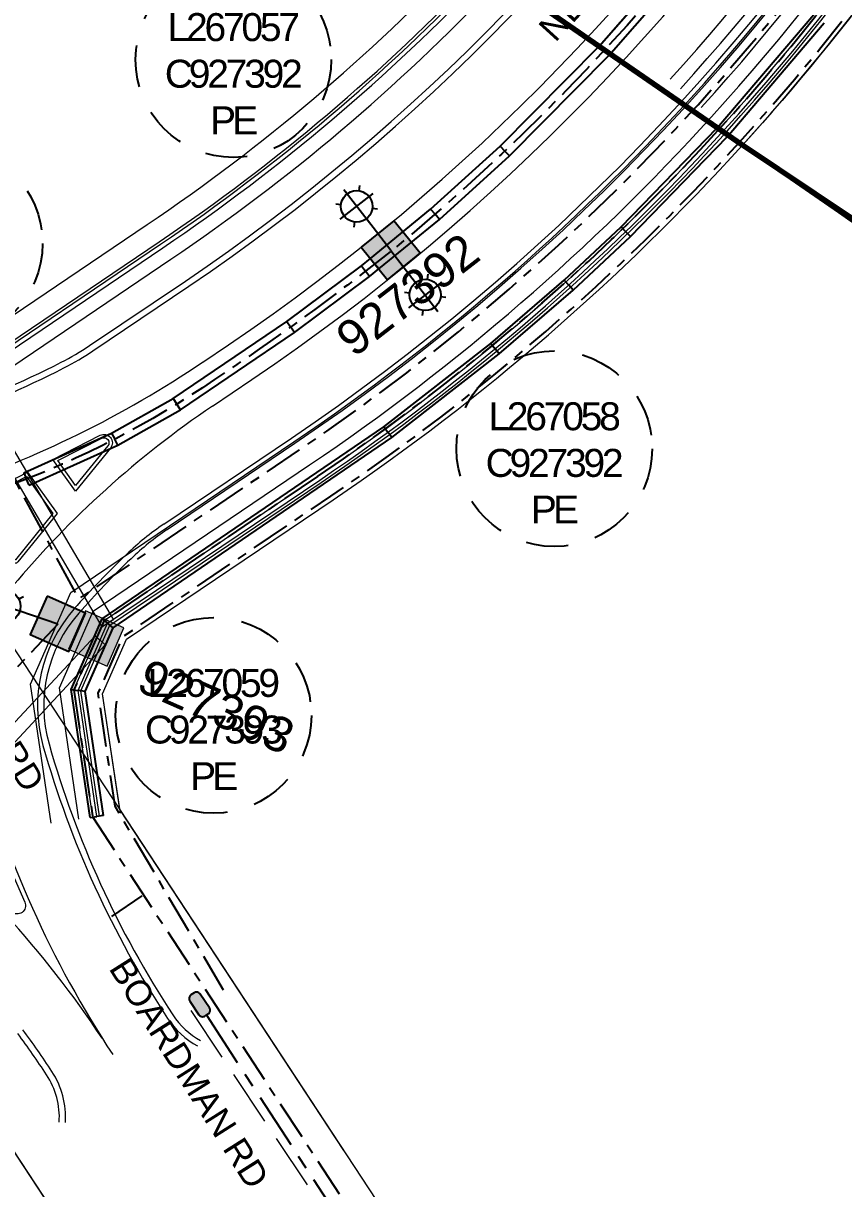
# Model space of a CAD drawing. Header units: metres. Extents: x 264965 to 265706, y 6180501 to 6181430.
# Drawn here: x 265253.4 to 265312.1, y 6180751.2 to 6180834.6 of the extents above; entities that cross this region are included whole.
import ezdxf
from ezdxf.enums import TextEntityAlignment as Align

# ---------------------------------------------------------------- set-up
doc = ezdxf.new("R2010")
doc.units = ezdxf.units.M
for name, pattern in [('Cable Exist UG', [7, 4, -1, 1, -1]), ('Dash', [5, 3, -2]), ('DASHED', [19.05, 12.7, -6.35]), ('IE Trench LV', [5.5, 4, -1.5])]:
    doc.linetypes.add(name, pattern=pattern)
doc.layers.get('0').update_dxf_attribs({"color": 6})
for name, color, linetype, lineweight in [('_User Miscellaneous1', 30, 'Continuous', 13), ('_User Miscellaneous10', 241, 'Continuous', 13), ('_User Miscellaneous3', 51, 'Continuous', 13), ('_User Miscellaneous7', 3, 'Continuous', 13), ('_User_HV_Exist', 1, 'Continuous', 25), ('_User_LV_Exist', 5, 'Continuous', 25), ('_User_SL_Exist', 4, 'Continuous', 25), ('Cadastre Developer_SP_NEW', 92, 'Continuous', 15), ('Mains_HV_EXT', 13, 'Continuous', 25)]:
    doc.layers.add(name, color=color, linetype=linetype, lineweight=lineweight)
doc.layers.add('_User Miscellaneous12', color=252, linetype='Continuous', lineweight=13, plot=False, transparency=0.5)
doc.layers.add('Equip_SP_SL_EXT', color=7, linetype='Continuous')
doc.layers.add('UG_Details_SP_MISC', color=7, linetype='Continuous')
doc.layers.add('UNKNOWN_FEATURES', color=1, linetype='DASHED', plot=False)
doc.styles.add('SL_LABEL', font='arial.ttf', dxfattribs={"height": 2})
doc.styles.get("Standard").update_dxf_attribs({"font": 'arial.ttf'})
doc.linetypes.add('Cable New UG', pattern='A,6,-0.05,["X",Standard,S=1.8,R=0,X=0,Y=-0.94],-1.8', length=7.85)

# ---------------------------------------------------------------- blocks, each defined once
blk = doc.blocks.new('*U836')
at = {"layer": 'Equip_SP_SL_EXT'}
h = blk.add_hatch(color=256, dxfattribs=at)
h.dxf.hatch_style = 1
h.paths.add_polyline_path([(-1.536, 1.463), (-1.463, -1.536), (1.536, -1.463), (1.463, 1.536)])
blk.add_lwpolyline([(-1.536, 1.463), (-1.463, -1.536), (1.536, -1.463), (1.463, 1.536)], close=True)
at = {"width": 0.9, "flags": 8}
blk.add_attdef('ASSET_NUM', text='', height=2, dxfattribs=at).set_placement((4, 2), align=Align.MIDDLE_LEFT)
at = {"flags": 1}
blk.add_attdef('Z', (-2.351, -1.813), '', height=0.2, rotation=270, dxfattribs=at)
at = {"flags": 9}
for tag, p in [('NOTES', (-2, -1.813)), ('SUBURB', (-1.8, -1.813)), ('STREETNAME', (-1.6, -1.813)), ('LOCATION', (-1.4, -1.813)), ('LEGEND', (-1.2, -1.813)), ('USAGE', (-1, -1.813)), ('STATE', (-0.8, -1.813)), ('OWNED_BY', (-0.6, -1.813)), ('COLUMN_TYPE', (-0.4, -1.813)), ('STREET_CODE', (-0.2, -1.813)), ('STRUCTURE_PLANT_NUMBER', (0.031, -1.813))]:
    blk.add_attdef(tag, text='', height=0.2, rotation=270, dxfattribs=at).set_placement(p, align=Align.MIDDLE_LEFT)
blk = doc.blocks.new('*U834')
at = {"layer": 'Equip_SP_SL_EXT'}
h = blk.add_hatch(color=256, dxfattribs=at)
h.dxf.hatch_style = 1
h.paths.add_polyline_path([(-1.5, 1.5), (-1.5, -1.5), (1.5, -1.5), (1.5, 1.5)])
blk.add_lwpolyline([(-1.5, 1.5), (-1.5, -1.5), (1.5, -1.5), (1.5, 1.5)], close=True)
at = {"width": 0.9, "flags": 8}
blk.add_attdef('ASSET_NUM', text='', height=2, dxfattribs=at).set_placement((4, 2), align=Align.MIDDLE_LEFT)
at = {"flags": 1}
blk.add_attdef('Z', (-2.351, -1.813), '', height=0.2, rotation=270, dxfattribs=at)
at = {"flags": 9}
for tag, p in [('NOTES', (-2, -1.813)), ('SUBURB', (-1.8, -1.813)), ('STREETNAME', (-1.6, -1.813)), ('LOCATION', (-1.4, -1.813)), ('LEGEND', (-1.2, -1.813)), ('USAGE', (-1, -1.813)), ('STATE', (-0.8, -1.813)), ('OWNED_BY', (-0.6, -1.813)), ('COLUMN_TYPE', (-0.4, -1.813)), ('STREET_CODE', (-0.2, -1.813)), ('STRUCTURE_PLANT_NUMBER', (0.031, -1.813))]:
    blk.add_attdef(tag, text='', height=0.2, rotation=270, dxfattribs=at).set_placement(p, align=Align.MIDDLE_LEFT)
blk = doc.blocks.new('HV_STJ_NEW')
blk.add_hatch(color=256).paths.add_polyline_path([(0.906, 0.131, 0.414214), (0.586, 0.451), (-0.586, 0.451, 0.414214), (-0.906, 0.131), (-0.906, -0.131, 0.414214), (-0.586, -0.451), (0.586, -0.451, 0.414214), (0.906, -0.131)])
blk.add_lwpolyline([(-0.906, 0.131), (-0.906, -0.131, 0.414214), (-0.586, -0.451), (0.586, -0.451, 0.414214), (0.906, -0.131), (0.906, 0.131, 0.414214), (0.586, 0.451), (-0.586, 0.451, 0.414214)], format="xyb", close=True)
for tag, flags, p in [('ORIENTATION', 9, (1.5, 0)), ('OWNED_BY', 9, (1.5, -0.8)), ('USAGE', 9, (1.5, -0.2)), ('LEGEND', 9, (1.5, -0.4)), ('NOTES', 9, (1.5, -0.6)), ('TYPE', 9, (1.5, -1.4)), ('OPERATED_BY', 9, (1.5, -1)), ('OPERATING_VOLTAGE', 9, (1.5, -1.6)), ('MAINTAINED_BY', 9, (1.5, -1.2)), ('Z', 1, (1.5, -2.2)), ('CONSTRUCTED_VOLTAGE', 9, (1.5, -1.8)), ('NUMBER_OF_PHASES', 9, (1.5, -2))]:
    blk.add_attdef(tag, text='', height=0.2, dxfattribs=dict(flags=flags)).set_placement(p, align=Align.MIDDLE_LEFT)
blk = doc.blocks.new('*U437')
for tag, height, rotation, flags, p in [('LNUMBER', 1, 169.96106, 8, (-6.719, 2.205)), ('LANTNUMBER', 0.2, 270, 9, (-1.4, 2.6)), ('LOUTREACH', 0.2, 270, 9, (-1.4, 2.2)), ('LOUTREACHVOCAB', 0.2, 270, 9, (-1.4, 2)), ('LRATECODE', 0.2, 270, 9, (-1.4, 1.8)), ('LREMOVE', 0.2, 270, 9, (-1.4, 1.6)), ('LREPLACE', 0.2, 270, 9, (-1.4, 1.4)), ('LTYPEVOCAB', 0.2, 270, 9, (-1.4, 1)), ('LTYPE', 0.2, 270, 9, (-1.4, 1.2)), ('LEGEND', 0.2, 270, 9, (-1.4, 0.8)), ('SUBURB', 0.2, 270, 9, (-1.4, 0.6)), ('STREETNAME', 0.2, 270, 9, (-1.4, 0.4)), ('LOCATION', 0.2, 270, 9, (-1.4, 0.2)), ('LNEW', 0.2, 270, 9, (-6.4, 0)), ('LMASTVOCAB', 0.2, 270, 9, (-6.2, 0)), ('ORIENTATION', 0.2, 270, 9, (-1.6, 0)), ('OPERATING_VOLTAGE', 0.2, 270, 9, (-1.4, 0)), ('MAINTAINED_BY', 0.2, 270, 9, (-1.4, -0.663)), ('NOTES', 0.2, 270, 9, (-1.4, 0)), ('NO_PHASES', 0.2, 270, 9, (-1.2, 0)), ('LANTERN_TYPE', 0.2, 270, 9, (-1, 0)), ('LANTERN_PURPOSE', 0.2, 270, 9, (-0.8, 0)), ('CONTROL_TYPE', 0.2, 270, 9, (-0.6, 0)), ('CONSTRUCTED_VOLTAGE', 0.2, 270, 9, (-0.4, 0))]:
    blk.add_attdef(tag, text='', height=height, rotation=rotation, dxfattribs=dict(flags=flags)).set_placement(p, align=Align.MIDDLE_LEFT)
at = {"style": 'SL_LABEL'}
for tag, height, rotation, flags, p in [('ASSET_NUM', 1, 169.96106, 8, (-7.067, 0.236)), ('STREET_CODE', 0.001, 270, 9, (0.001, 0))]:
    blk.add_attdef(tag, text='', height=height, rotation=rotation, dxfattribs=dict(at, flags=flags)).set_placement(p, align=Align.MIDDLE_LEFT)
for tag, p, height, flags in [('OPERATED_BY', (-1.4, -0.407), 0.2, 9), ('Z', (0, 0), 0.001, 1)]:
    blk.add_attdef(tag, p, '', height=height, rotation=270, dxfattribs=dict(flags=flags))
blk.add_wipeout([(-5.6, 0.991), (-4.798, 1.927), (-3.645, 2.359), (-2.709, 1.557), (-2.277, 0.403), (-3.079, -0.532), (-4.233, -0.964), (-5.168, -0.162)])
for p, q in [((-4.798, 1.927), (-4.583, 1.619)), ((-4.2, -0.78), (-3.677, 2.174)), ((-3.743, 1.805), (-3.677, 2.174)), ((-5.047, 0.893), (-5.416, 0.959)), ((-2.462, 0.436), (-5.416, 0.959)), ((-2.709, 1.557), (-3.017, 1.342)), ((-5.168, -0.162), (-4.861, 0.053)), ((0, 0), (-2.831, 0.501)), ((-4.2, -0.78), (-4.135, -0.411)), ((-3.079, -0.532), (-3.294, -0.225))]:
    blk.add_line(p, q)
blk.add_circle((-3.939, 0.697), 1.125)
at = {"flags": 9}
for tag, p in [('LMAST', (-6, 0)), ('LLAMPVOCAB', (-5.8, 0)), ('LLAMP', (-5.6, 0)), ('LEXIST', (-5.4, 0)), ('LCHARGE3PERCENT', (-5.2, 0)), ('LCHARGE3', (-5, 0)), ('LCHARGE2PERCENT', (-4.8, 0)), ('LCHARGE2', (-4.6, 0)), ('LCHARGE1PERCENT', (-4.4, 0)), ('LCHARGE1', (-4.2, 0)), ('LCATEGORY', (-4, 0)), ('LBRACKETVOCAB', (-3.8, 0)), ('LBRACKET', (-3.6, 0)), ('LKINGHEIGHT', (-3.4, 0)), ('CREPLACE', (-3.2, 0)), ('CREMOVE', (-3, 0)), ('CNUMBER', (-2.8, 0)), ('CNEW', (-2.6, 0)), ('CEXIST', (-2.4, 0)), ('USAGE', (-2.2, 0)), ('STATE', (-2, 0)), ('OWNED_BY', (-1.8, 0))]:
    blk.add_attdef(tag, text='', height=0.2, rotation=270, dxfattribs=at).set_placement(p, align=Align.MIDDLE_LEFT)
blk = doc.blocks.new('*U438')
for tag, height, rotation, flags, p in [('LANTNUMBER', 0.2, 270, 9, (-1.4, 2.6)), ('LOUTREACH', 0.2, 270, 9, (-1.4, 2.2)), ('LOUTREACHVOCAB', 0.2, 270, 9, (-1.4, 2)), ('LRATECODE', 0.2, 270, 9, (-1.4, 1.8)), ('LREMOVE', 0.2, 270, 9, (-1.4, 1.6)), ('LREPLACE', 0.2, 270, 9, (-1.4, 1.4)), ('LTYPEVOCAB', 0.2, 270, 9, (-1.4, 1)), ('LTYPE', 0.2, 270, 9, (-1.4, 1.2)), ('LEGEND', 0.2, 270, 9, (-1.4, 0.8)), ('SUBURB', 0.2, 270, 9, (-1.4, 0.6)), ('STREETNAME', 0.2, 270, 9, (-1.4, 0.4)), ('LOCATION', 0.2, 270, 9, (-1.4, 0.2)), ('LNEW', 0.2, 270, 9, (-6.4, 0)), ('LMASTVOCAB', 0.2, 270, 9, (-6.2, 0)), ('LMAST', 0.2, 270, 9, (-6, 0)), ('LLAMPVOCAB', 0.2, 270, 9, (-5.8, 0)), ('LLAMP', 0.2, 270, 9, (-5.6, 0)), ('LEXIST', 0.2, 270, 9, (-5.4, 0)), ('LCHARGE3PERCENT', 0.2, 270, 9, (-5.2, 0)), ('LCHARGE3', 0.2, 270, 9, (-5, 0)), ('LCHARGE2PERCENT', 0.2, 270, 9, (-4.8, 0)), ('LCHARGE2', 0.2, 270, 9, (-4.6, 0)), ('LCHARGE1PERCENT', 0.2, 270, 9, (-4.4, 0)), ('LCHARGE1', 0.2, 270, 9, (-4.2, 0)), ('LCATEGORY', 0.2, 270, 9, (-4, 0)), ('LBRACKETVOCAB', 0.2, 270, 9, (-3.8, 0)), ('LBRACKET', 0.2, 270, 9, (-3.6, 0)), ('LKINGHEIGHT', 0.2, 270, 9, (-3.4, 0)), ('CREPLACE', 0.2, 270, 9, (-3.2, 0)), ('CREMOVE', 0.2, 270, 9, (-3, 0)), ('CNUMBER', 0.2, 270, 9, (-2.8, 0)), ('CNEW', 0.2, 270, 9, (-2.6, 0)), ('CEXIST', 0.2, 270, 9, (-2.4, 0)), ('USAGE', 0.2, 270, 9, (-2.2, 0)), ('STATE', 0.2, 270, 9, (-2, 0)), ('OWNED_BY', 0.2, 270, 9, (-1.8, 0)), ('ORIENTATION', 0.2, 270, 9, (-1.6, 0)), ('OPERATING_VOLTAGE', 0.2, 270, 9, (-1.4, 0)), ('MAINTAINED_BY', 0.2, 270, 9, (-1.4, -0.663)), ('NOTES', 0.2, 270, 9, (-1.4, 0)), ('NO_PHASES', 0.2, 270, 9, (-1.2, 0)), ('LANTERN_TYPE', 0.2, 270, 9, (-1, 0)), ('LANTERN_PURPOSE', 0.2, 270, 9, (-0.8, 0)), ('CONTROL_TYPE', 0.2, 270, 9, (-0.6, 0)), ('CONSTRUCTED_VOLTAGE', 0.2, 270, 9, (-0.4, 0)), ('LNUMBER', 1, 349.96106, 8, (6.719, -2.205))]:
    blk.add_attdef(tag, text='', height=height, rotation=rotation, dxfattribs=dict(flags=flags)).set_placement(p, align=Align.MIDDLE_LEFT)
at = {"style": 'SL_LABEL'}
for tag, height, rotation, flags, p in [('ASSET_NUM', 1, 349.96106, 8, (7.067, -0.236)), ('STREET_CODE', 0.001, 270, 9, (0.001, 0))]:
    blk.add_attdef(tag, text='', height=height, rotation=rotation, dxfattribs=dict(at, flags=flags)).set_placement(p, align=Align.MIDDLE_LEFT)
for tag, p, height, flags in [('OPERATED_BY', (-1.4, -0.407), 0.2, 9), ('Z', (0, 0), 0.001, 1)]:
    blk.add_attdef(tag, p, '', height=height, rotation=270, dxfattribs=dict(flags=flags))
blk.add_wipeout([(5.6, -0.991), (4.798, -1.927), (3.645, -2.359), (2.709, -1.557), (2.277, -0.403), (3.079, 0.532), (4.233, 0.964), (5.168, 0.162)])
for p, q in [((0, 0), (2.831, -0.501)), ((3.079, 0.532), (3.294, 0.225)), ((4.2, 0.78), (3.677, -2.174)), ((4.2, 0.78), (4.135, 0.411)), ((5.168, 0.162), (4.861, -0.053)), ((2.462, -0.436), (5.416, -0.959)), ((2.709, -1.557), (3.017, -1.342)), ((4.798, -1.927), (4.583, -1.619)), ((5.047, -0.893), (5.416, -0.959)), ((3.743, -1.805), (3.677, -2.174))]:
    blk.add_line(p, q)
blk.add_circle((3.939, -0.697), 1.125)
blk = doc.blocks.new('*U212')
for tag, height, rotation, flags, p in [('LANTNUMBER', 0.2, 270, 9, (-1.4, 2.6)), ('LOUTREACH', 0.2, 270, 9, (-1.4, 2.2)), ('LOUTREACHVOCAB', 0.2, 270, 9, (-1.4, 2)), ('LRATECODE', 0.2, 270, 9, (-1.4, 1.8)), ('LREMOVE', 0.2, 270, 9, (-1.4, 1.6)), ('LREPLACE', 0.2, 270, 9, (-1.4, 1.4)), ('LTYPEVOCAB', 0.2, 270, 9, (-1.4, 1)), ('LTYPE', 0.2, 270, 9, (-1.4, 1.2)), ('LEGEND', 0.2, 270, 9, (-1.4, 0.8)), ('SUBURB', 0.2, 270, 9, (-1.4, 0.6)), ('STREETNAME', 0.2, 270, 9, (-1.4, 0.4)), ('LOCATION', 0.2, 270, 9, (-1.4, 0.2)), ('LNEW', 0.2, 270, 9, (-6.4, 0)), ('LMASTVOCAB', 0.2, 270, 9, (-6.2, 0)), ('LMAST', 0.2, 270, 9, (-6, 0)), ('LLAMPVOCAB', 0.2, 270, 9, (-5.8, 0)), ('LLAMP', 0.2, 270, 9, (-5.6, 0)), ('LEXIST', 0.2, 270, 9, (-5.4, 0)), ('LCHARGE3PERCENT', 0.2, 270, 9, (-5.2, 0)), ('LCHARGE3', 0.2, 270, 9, (-5, 0)), ('LCHARGE2PERCENT', 0.2, 270, 9, (-4.8, 0)), ('LCHARGE2', 0.2, 270, 9, (-4.6, 0)), ('LCHARGE1PERCENT', 0.2, 270, 9, (-4.4, 0)), ('LCHARGE1', 0.2, 270, 9, (-4.2, 0)), ('LCATEGORY', 0.2, 270, 9, (-4, 0)), ('LBRACKETVOCAB', 0.2, 270, 9, (-3.8, 0)), ('LBRACKET', 0.2, 270, 9, (-3.6, 0)), ('LKINGHEIGHT', 0.2, 270, 9, (-3.4, 0)), ('CREPLACE', 0.2, 270, 9, (-3.2, 0)), ('CREMOVE', 0.2, 270, 9, (-3, 0)), ('CNUMBER', 0.2, 270, 9, (-2.8, 0)), ('CNEW', 0.2, 270, 9, (-2.6, 0)), ('CEXIST', 0.2, 270, 9, (-2.4, 0)), ('USAGE', 0.2, 270, 9, (-2.2, 0)), ('STATE', 0.2, 270, 9, (-2, 0)), ('OWNED_BY', 0.2, 270, 9, (-1.8, 0)), ('ORIENTATION', 0.2, 270, 9, (-1.6, 0)), ('OPERATING_VOLTAGE', 0.2, 270, 9, (-1.4, 0)), ('MAINTAINED_BY', 0.2, 270, 9, (-1.4, -0.663)), ('NOTES', 0.2, 270, 9, (-1.4, 0)), ('NO_PHASES', 0.2, 270, 9, (-1.2, 0)), ('LANTERN_TYPE', 0.2, 270, 9, (-1, 0)), ('LANTERN_PURPOSE', 0.2, 270, 9, (-0.8, 0)), ('CONTROL_TYPE', 0.2, 270, 9, (-0.6, 0)), ('CONSTRUCTED_VOLTAGE', 0.2, 270, 9, (-0.4, 0)), ('LNUMBER', 1, 305.98074, 8, (3.303, -6.252))]:
    blk.add_attdef(tag, text='', height=height, rotation=rotation, dxfattribs=dict(flags=flags)).set_placement(p, align=Align.MIDDLE_LEFT)
for tag, p, height, flags in [('OPERATED_BY', (-1.4, -0.407), 0.2, 9), ('Z', (0, 0), 0.001, 1)]:
    blk.add_attdef(tag, p, '', height=height, rotation=270, dxfattribs=dict(flags=flags))
at = {"style": 'SL_LABEL'}
for tag, height, rotation, flags, p in [('STREET_CODE', 0.001, 270, 9, (0.001, 0)), ('ASSET_NUM', 1, 305.98074, 8, (4.922, -5.077))]:
    blk.add_attdef(tag, text='', height=height, rotation=rotation, dxfattribs=dict(at, flags=flags)).set_placement(p, align=Align.MIDDLE_LEFT)
blk.add_wipeout([(3.341, -4.602), (2.115, -4.718), (0.985, -4.228), (0.869, -3.002), (1.358, -1.871), (2.585, -1.755), (3.716, -2.245), (3.832, -3.472)])
for p, q in [((0, 0), (1.689, -2.326)), ((3.564, -2.356), (1.136, -4.118)), ((1.469, -2.023), (3.231, -4.451)), ((2.585, -1.755), (2.526, -2.126)), ((3.564, -2.356), (3.26, -2.576)), ((0.869, -3.002), (1.239, -3.06)), ((1.44, -3.898), (1.136, -4.118)), ((3.011, -4.147), (3.231, -4.451)), ((3.832, -3.472), (3.461, -3.413)), ((2.115, -4.718), (2.174, -4.348))]:
    blk.add_line(p, q)
blk.add_circle((2.35, -3.237), 1.125)

msp = doc.modelspace()

# ---------------------------------------------------------------- linework, layer by layer
at = {"layer": '_User Miscellaneous1'}
for p, q in [((265294.612, 6180832.947), (265300.133, 6180839.247)), ((265295.315, 6180832.292), (265300.874, 6180838.636)), ((265303.059, 6180827.116), (265309.969, 6180835.217)), ((265303.769, 6180826.469), (265310.718, 6180834.615)), ((265287.541, 6180825.8), (265294.612, 6180832.947)), ((265294.612, 6180832.947), (265294.963, 6180832.62)), ((265295.315, 6180832.292), (265294.963, 6180832.62)), ((265288.205, 6180825.106), (265295.315, 6180832.292)), ((265296.182, 6180820.028), (265303.059, 6180827.116)), ((265303.059, 6180827.116), (265303.414, 6180826.792)), ((265303.769, 6180826.469), (265303.414, 6180826.792)), ((265282.563, 6180821.291), (265287.541, 6180825.8)), ((265287.541, 6180825.8), (265287.873, 6180825.453)), ((265296.855, 6180819.343), (265303.769, 6180826.469)), ((265283.189, 6180820.564), (265288.205, 6180825.106)), ((265288.205, 6180825.106), (265287.873, 6180825.453)), ((265278.25, 6180817.763), (265282.563, 6180821.291)), ((265282.563, 6180821.291), (265282.876, 6180820.927)), ((265283.189, 6180820.564), (265282.876, 6180820.927)), ((265278.857, 6180817.019), (265283.189, 6180820.564)), ((265292.12, 6180816.226), (265296.182, 6180820.028)), ((265296.182, 6180820.028), (265296.518, 6180819.685)), ((265292.762, 6180815.512), (265296.855, 6180819.343)), ((265296.855, 6180819.343), (265296.518, 6180819.685)), ((265277.61, 6180817.242), (265278.25, 6180817.763)), ((265278.25, 6180817.763), (265278.554, 6180817.391)), ((265272.265, 6180813.261), (265277.61, 6180817.242)), ((265277.61, 6180817.242), (265277.905, 6180816.863)), ((265278.199, 6180816.484), (265277.905, 6180816.863)), ((265278.199, 6180816.484), (265278.857, 6180817.019)), ((265278.857, 6180817.019), (265278.554, 6180817.391)), ((265272.821, 6180812.479), (265278.199, 6180816.484)), ((265286.867, 6180811.683), (265292.12, 6180816.226)), ((265292.12, 6180816.226), (265292.441, 6180815.869)), ((265292.762, 6180815.512), (265292.441, 6180815.869)), ((265287.476, 6180810.94), (265292.762, 6180815.512)), ((265264.152, 6180807.763), (265272.265, 6180813.261)), ((265264.658, 6180806.947), (265272.821, 6180812.479)), ((265272.265, 6180813.261), (265272.543, 6180812.87)), ((265272.821, 6180812.479), (265272.543, 6180812.87)), ((265279.219, 6180805.732), (265286.867, 6180811.683)), ((265286.867, 6180811.683), (265287.172, 6180811.311)), ((265279.784, 6180804.956), (265287.476, 6180810.94)), ((265287.476, 6180810.94), (265287.172, 6180811.311)), ((265259.744, 6180805.269), (265264.152, 6180807.763)), ((265264.152, 6180807.763), (265264.405, 6180807.355)), ((265260.179, 6180804.412), (265264.658, 6180806.947)), ((265264.658, 6180806.947), (265264.405, 6180807.355)), ((265253.451, 6180802.435), (265259.744, 6180805.269)), ((265259.073, 6180791.997), (265279.219, 6180805.732)), ((265259.744, 6180805.269), (265259.962, 6180804.84)), ((265259.841, 6180791.359), (265279.784, 6180804.956)), ((265279.219, 6180805.732), (265279.501, 6180805.344)), ((265279.784, 6180804.956), (265279.501, 6180805.344)), ((265253.846, 6180801.559), (265260.179, 6180804.412)), ((265260.179, 6180804.412), (265259.962, 6180804.84)), ((265253.451, 6180802.435), (265253.649, 6180801.997)), ((265253.846, 6180801.559), (265253.649, 6180801.997)), ((265256.848, 6180786.941), (265259.073, 6180791.997)), ((265259.073, 6180791.997), (265259.457, 6180791.678)), ((265259.841, 6180791.359), (265259.457, 6180791.678)), ((265257.838, 6180786.808), (265259.841, 6180791.359)), ((265258.209, 6180777.79), (265256.848, 6180786.941)), ((265256.848, 6180786.941), (265257.343, 6180786.874)), ((265257.838, 6180786.808), (265257.343, 6180786.874)), ((265259.159, 6180777.931), (265257.838, 6180786.808)), ((265258.209, 6180777.79), (265258.684, 6180777.861)), ((265259.159, 6180777.931), (265258.684, 6180777.861))]:
    msp.add_line(p, q, dxfattribs=at)
at = {"layer": '_User Miscellaneous1', "transparency": 33554483}
for p, q in [((265266.255, 6180810.354), (265268.098, 6180811.598)), ((265266.951, 6180807.205), (265269.777, 6180809.112))]:
    msp.add_line(p, q, dxfattribs=at)
at = {"layer": '_User Miscellaneous1', "lineweight": 0}
for p, q in [((265249.534, 6180809.496), (265259.871, 6180791.922)), ((265248.707, 6180809.009), (265259.044, 6180791.435)), ((265259.044, 6180791.435), (265259.457, 6180791.678)), ((265259.871, 6180791.922), (265259.457, 6180791.678)), ((265240.158, 6180771.055), (265258.573, 6180790.793)), ((265258.573, 6180790.793), (265258.924, 6180790.465)), ((265240.86, 6180770.4), (265259.275, 6180790.138)), ((265259.275, 6180790.138), (265258.924, 6180790.465))]:
    msp.add_line(p, q, dxfattribs=at)
at = {"layer": '_User Miscellaneous1', "transparency": 33554483}
for points in [[(265257.155, 6180801.133), (265255.528, 6180803.398), (265258.921, 6180805.126, -0.810608), (265259.659, 6180804.213)], [(265257.167, 6180801.528), (265255.886, 6180803.311), (265259.03, 6180804.912, -0.810608), (265259.473, 6180804.365)], [(265252.556, 6180796.1), (265250.468, 6180799.336, -0.444352), (265250.932, 6180801.056), (265253.726, 6180802.479), (265255.847, 6180799.525), (265253.041, 6180796.074, -0.509821)], [(265252.758, 6180796.231), (265250.67, 6180799.466, -0.444352), (265251.041, 6180800.842), (265253.651, 6180802.172), (265255.545, 6180799.534), (265252.855, 6180796.225, -0.509821)]]:
    msp.add_lwpolyline(points, format="xyb", close=True, dxfattribs=at)
at = {"layer": '_User Miscellaneous1', "flags": 128}
msp.add_lwpolyline([(265276.347, 6180753.975), (265260.328, 6180778.364), (265259.097, 6180786.639), (265260.816, 6180790.544)], dxfattribs=at)
at = {"layer": '_User Miscellaneous1', "linetype": 'IE Trench LV', "lineweight": 0, "flags": 128}
msp.add_lwpolyline([(265265.409, 6180763.985), (265283.713, 6180736.569), (265284.294, 6180735.691), (265284.888, 6180734.806), (265285.492, 6180733.922), (265286.101, 6180733.045), (265286.715, 6180732.175), (265287.336, 6180731.305), (265287.966, 6180730.44), (265288.601, 6180729.583), (265289.241, 6180728.729), (265289.889, 6180727.881), (265290.542, 6180727.036), (265291.203, 6180726.197), (265291.868, 6180725.363), (265292.541, 6180724.534), (265293.221, 6180723.709), (265293.904, 6180722.891), (265294.595, 6180722.077), (265295.293, 6180721.267), (265295.995, 6180720.464), (265296.705, 6180719.665), (265297.418, 6180718.873), (265298.14, 6180718.084), (265298.866, 6180717.303), (265299.598, 6180716.526), (265300.337, 6180715.753), (265301.081, 6180714.989), (265301.829, 6180714.228), (265302.586, 6180713.473), (265303.347, 6180712.723), (265304.113, 6180711.981), (265304.885, 6180711.243), (265305.663, 6180710.511), (265306.446, 6180709.785), (265307.234, 6180709.065), (265308.026, 6180708.352), (265308.826, 6180707.643), (265309.632, 6180706.94), (265310.439, 6180706.245), (265311.254, 6180705.554), (265312.074, 6180704.87), (265312.899, 6180704.192), (265313.728, 6180703.521), (265314.564, 6180702.854), (265315.403, 6180702.195), (265316.247, 6180701.543), (265317.097, 6180700.895), (265317.951, 6180700.255), (265318.81, 6180699.621), (265319.674, 6180698.993), (265320.542, 6180698.372), (265321.415, 6180697.758), (265322.292, 6180697.15), (265323.175, 6180696.548), (265324.061, 6180695.953), (265324.953, 6180695.363), (265325.848, 6180694.783), (265326.746, 6180694.208), (265327.652, 6180693.639), (265328.56, 6180693.078), (265329.47, 6180692.524), (265330.387, 6180691.975), (265331.31, 6180691.433), (265332.234, 6180690.9), (265333.161, 6180690.373), (265334.093, 6180689.853), (265335.023, 6180689.343), (265352.533, 6180679.816), (265457.263, 6180625.762)], dxfattribs=at)
at = {"layer": '_User Miscellaneous1', "transparency": 33554483}
for centre, radius, start, end in [((265224.288, 6180872.514), 75, 288.30775, 304.0248), ((265322.486, 6180802.047), 75, 195.07244, 213.32316), ((265201.153, 6180723.928), 69.3, 33.32316, 51.89179)]:
    msp.add_arc(centre, radius, start, end, dxfattribs=at)
at = {"layer": '_User Miscellaneous10'}
msp.add_lwpolyline([(265304.878, 6180825.875, 0.147536), (265345.183, 6180910.475)], format="xyb", dxfattribs=at)
at = {"layer": '_User Miscellaneous12', "color": 1, "transparency": 33554534}
for points in [[(265299.697, 6180830.582, 0.147536), (265338.263, 6180911.533)], [(265301.177, 6180829.237, 0.147536), (265340.24, 6180911.231)], [(265302.657, 6180827.892, 0.147536), (265342.217, 6180910.929)]]:
    msp.add_lwpolyline(points, format="xyb", dxfattribs=at)
at = {"layer": '_User Miscellaneous12', "color": 5, "transparency": 33554534}
for points in [[(265300.437, 6180829.91, 0.147536), (265339.252, 6180911.382)], [(265301.917, 6180828.565, 0.147536), (265341.229, 6180911.08)], [(265303.397, 6180827.22, 0.147536), (265343.206, 6180910.778)]]:
    msp.add_lwpolyline(points, format="xyb", dxfattribs=at)
at = {"layer": '_User Miscellaneous12', "color": 6, "transparency": 33554534}
msp.add_lwpolyline([(265303.619, 6180827.018, 0.147536), (265343.502, 6180910.732)], format="xyb", dxfattribs=at)
at = {"layer": '_User Miscellaneous12', "color": 4, "transparency": 33554534}
msp.add_lwpolyline([(265303.767, 6180826.883, 0.147536), (265343.7, 6180910.702)], format="xyb", dxfattribs=at)
at = {"layer": '_User Miscellaneous3'}
for p, q in [((265258.155, 6180811.54), (265265.02, 6180816.157)), ((265258.407, 6180811.167), (265265.264, 6180815.796)), ((265263.468, 6180798.76), (265272.602, 6180804.927)), ((265263.72, 6180798.387), (265272.854, 6180804.554))]:
    msp.add_line(p, q, dxfattribs=at)
msp.add_lwpolyline([(265249.644, 6180773.726), (265251.998, 6180775.22), (265253.53, 6180771.735, -0.810608), (265252.577, 6180771.05)], format="xyb", close=True, dxfattribs=at)
for centre, radius, start, end in [((265247.216, 6180827.743), 19.55, 297.11697, 304.0248), ((265247.216, 6180827.743), 20, 297.11697, 304.0248), ((265224.288, 6180872.514), 69.85, 289.31678, 297.11697), ((265224.288, 6180872.514), 70.3, 289.31678, 297.11697), ((265274.659, 6180782.184), 20, 124.0248, 133.78567), ((265274.659, 6180782.184), 19.55, 124.0248, 133.78567), ((265305.728, 6180749.769), 64.9, 133.78567, 138.59425), ((265305.728, 6180749.769), 64.45, 133.78567, 138.59425), ((265322.486, 6180802.047), 70.3, 195.76974, 213.32316), ((265322.486, 6180802.047), 69.85, 195.76974, 213.32316), ((265268.758, 6180766.723), 6, 213.32316, 241.46045), ((265268.758, 6180766.723), 5.55, 213.32316, 241.46045), ((265201.153, 6180723.928), 65, 33.32316, 36.51197), ((265201.153, 6180723.928), 64.55, 33.32316, 36.51197), ((265250.452, 6180756.34), 5.55, 356.44594, 33.32316), ((265250.452, 6180756.34), 6, 356.44594, 33.32316)]:
    msp.add_arc(centre, radius, start, end, dxfattribs=at)
at = {"layer": '_User_HV_Exist', "linetype": 'Cable Exist UG'}
msp.add_lwpolyline([(265284.043, 6180736.794), (265266.033, 6180764.423)], dxfattribs=at)
at = {"layer": '_User_LV_Exist', "linetype": 'Cable Exist UG', "ltscale": 0.7, "transparency": 33554687}
msp.add_lwpolyline([(265323.262, 6180854.295, -0.055705), (265301.859, 6180825.55, -0.056366), (265274.463, 6180802.171), (265259.218, 6180791.878), (265257.033, 6180786.916), (265258.387, 6180777.817), (265279.082, 6180746.199, 0.041778), (265297.046, 6180721.389, 0.068128), (265320.718, 6180700.439, 0.039451), (265354.079, 6180680.593), (265368.748, 6180673.022)], format="xyb", dxfattribs=at)
at = {"layer": '_User_SL_Exist', "linetype": 'Dash'}
for centre in [(265268.454, 6180831.992), (265247.802, 6180818.845), (265291.406, 6180804.16), (265267.029, 6180785.092)]:
    msp.add_circle(centre, 7, dxfattribs=at)
at = {"layer": 'Cadastre Developer_SP_NEW', "transparency": 33554687}
msp.add_lwpolyline([(265359.238, 6180832.274), (265324.968, 6180853.275, -0.052496), (265304.878, 6180825.875, 0.014581), (265341.358, 6180801.899)], format="xyb", close=True, dxfattribs=at)
at = {"layer": 'Mains_HV_EXT', "linetype": 'Cable Exist UG'}
msp.add_lwpolyline([(265284.043, 6180736.794), (265266.033, 6180764.423)], dxfattribs=at)
at = {"layer": 'UG_Details_SP_MISC'}
for p, q in [((265294.612, 6180832.947), (265300.133, 6180839.247)), ((265295.315, 6180832.292), (265300.874, 6180838.636)), ((265303.059, 6180827.116), (265309.969, 6180835.217)), ((265303.769, 6180826.469), (265310.718, 6180834.615)), ((265287.541, 6180825.8), (265294.612, 6180832.947)), ((265294.612, 6180832.947), (265294.963, 6180832.62)), ((265295.315, 6180832.292), (265294.963, 6180832.62)), ((265288.205, 6180825.106), (265295.315, 6180832.292)), ((265296.182, 6180820.028), (265303.059, 6180827.116)), ((265303.059, 6180827.116), (265303.414, 6180826.792)), ((265303.769, 6180826.469), (265303.414, 6180826.792)), ((265282.563, 6180821.291), (265287.541, 6180825.8)), ((265287.541, 6180825.8), (265287.873, 6180825.453)), ((265296.855, 6180819.343), (265303.769, 6180826.469)), ((265283.189, 6180820.564), (265288.205, 6180825.106)), ((265288.205, 6180825.106), (265287.873, 6180825.453)), ((265278.25, 6180817.763), (265282.563, 6180821.291)), ((265282.563, 6180821.291), (265282.876, 6180820.927)), ((265283.189, 6180820.564), (265282.876, 6180820.927)), ((265278.857, 6180817.019), (265283.189, 6180820.564)), ((265292.12, 6180816.226), (265296.182, 6180820.028)), ((265296.182, 6180820.028), (265296.518, 6180819.685)), ((265292.762, 6180815.512), (265296.855, 6180819.343)), ((265296.855, 6180819.343), (265296.518, 6180819.685)), ((265277.61, 6180817.242), (265278.25, 6180817.763)), ((265278.25, 6180817.763), (265278.554, 6180817.391)), ((265272.265, 6180813.261), (265277.61, 6180817.242)), ((265277.61, 6180817.242), (265277.905, 6180816.863)), ((265278.199, 6180816.484), (265277.905, 6180816.863)), ((265278.199, 6180816.484), (265278.857, 6180817.019)), ((265278.857, 6180817.019), (265278.554, 6180817.391)), ((265272.821, 6180812.479), (265278.199, 6180816.484)), ((265286.867, 6180811.683), (265292.12, 6180816.226)), ((265292.12, 6180816.226), (265292.441, 6180815.869)), ((265292.762, 6180815.512), (265292.441, 6180815.869)), ((265287.476, 6180810.94), (265292.762, 6180815.512)), ((265264.152, 6180807.763), (265272.265, 6180813.261)), ((265264.658, 6180806.947), (265272.821, 6180812.479)), ((265272.265, 6180813.261), (265272.543, 6180812.87)), ((265272.821, 6180812.479), (265272.543, 6180812.87)), ((265279.219, 6180805.732), (265286.867, 6180811.683)), ((265286.867, 6180811.683), (265287.172, 6180811.311)), ((265279.784, 6180804.956), (265287.476, 6180810.94)), ((265287.476, 6180810.94), (265287.172, 6180811.311)), ((265259.744, 6180805.269), (265264.152, 6180807.763)), ((265264.152, 6180807.763), (265264.405, 6180807.355)), ((265260.179, 6180804.412), (265264.658, 6180806.947)), ((265264.658, 6180806.947), (265264.405, 6180807.355)), ((265253.451, 6180802.435), (265259.744, 6180805.269)), ((265259.073, 6180791.997), (265279.219, 6180805.732)), ((265259.744, 6180805.269), (265259.962, 6180804.84)), ((265259.841, 6180791.359), (265279.784, 6180804.956)), ((265279.219, 6180805.732), (265279.501, 6180805.344)), ((265279.784, 6180804.956), (265279.501, 6180805.344)), ((265253.846, 6180801.559), (265260.179, 6180804.412)), ((265260.179, 6180804.412), (265259.962, 6180804.84)), ((265253.451, 6180802.435), (265253.649, 6180801.997)), ((265253.846, 6180801.559), (265253.649, 6180801.997)), ((265256.848, 6180786.941), (265259.073, 6180791.997)), ((265259.073, 6180791.997), (265259.457, 6180791.678)), ((265259.841, 6180791.359), (265259.457, 6180791.678)), ((265257.838, 6180786.808), (265259.841, 6180791.359)), ((265258.209, 6180777.79), (265256.848, 6180786.941)), ((265256.848, 6180786.941), (265257.343, 6180786.874)), ((265257.838, 6180786.808), (265257.343, 6180786.874)), ((265259.159, 6180777.931), (265257.838, 6180786.808)), ((265258.209, 6180777.79), (265258.684, 6180777.861)), ((265259.159, 6180777.931), (265258.684, 6180777.861))]:
    msp.add_line(p, q, dxfattribs=at)
at = {"layer": 'UG_Details_SP_MISC', "lineweight": 0}
for p, q in [((265249.534, 6180809.496), (265259.871, 6180791.922)), ((265248.707, 6180809.009), (265259.044, 6180791.435)), ((265259.044, 6180791.435), (265259.457, 6180791.678)), ((265259.871, 6180791.922), (265259.457, 6180791.678)), ((265240.158, 6180771.055), (265258.573, 6180790.793)), ((265258.573, 6180790.793), (265258.924, 6180790.465)), ((265240.86, 6180770.4), (265259.275, 6180790.138)), ((265259.275, 6180790.138), (265258.924, 6180790.465))]:
    msp.add_line(p, q, dxfattribs=at)
at = {"layer": 'UNKNOWN_FEATURES'}
msp.add_lwpolyline([(265259.753, 6180770.7), (265261.921, 6180772.187)], dxfattribs=at)

# ---------------------------------------------------------------- block references
at = {"layer": '_User Miscellaneous1', "extrusion": (-0.002703, -0.002208, 0.999994)}
ref = msp.add_blockref('*U834', (265257.68, 6180773.941, -14362.162), dxfattribs=dict(at, rotation=336.2414497249277))
ref.add_attrib('ASSET_NUM', '927393', dxfattribs={"layer": '0', "extrusion": (-0.002703, -0.002208, 0.999994), "height": 2.5, "rotation": 336.24145}).set_placement((265260.943, 6180771.426, -14362.153), align=Align.MIDDLE_LEFT)
at = {"layer": '_User_HV_Exist', "linetype": 'Cable New UG', "rotation": 303.9008365734492}
msp.add_blockref('HV_STJ_NEW', (265266.033, 6180764.423), dxfattribs=at)
msp.add_blockref('HV_STJ_NEW', (265266.033, 6180764.423), dxfattribs=at)

# ---------------------------------------------------------------- texts
at = {"layer": '_User_HV_Exist'}
msp.add_text('NEW ROAD 1', height=1.8, rotation=47.79291, dxfattribs=at).set_placement((265291.48, 6180833.167))
at = {"layer": '_User_LV_Exist'}
for s, rotation, p in [('NEW ROAD 1', 47.79291, (265291.48, 6180833.167)), ('BOARDMAN RD', 302.30222, (265259.497, 6180767))]:
    msp.add_text(s, height=1.8, rotation=rotation, dxfattribs=at).set_placement(p)
at = {"layer": '_User_SL_Exist', "char_height": 2, "attachment_point": 5}
for s, insert in [('{\\T0.8;L267057\\PC927392\\PPE}', (265268.364, 6180830.981)), ('{\\T0.8;L267058\\PC927392\\PPE}', (265291.315, 6180803.149)), ('{\\T0.8;L267059\\PC927393\\PPE}', (265266.939, 6180784.08))]:
    msp.add_mtext(s, dxfattribs=dict(at, insert=insert))

# ---------------------------------------------------------------- next in the draw order: block references
at = {"layer": '_User_SL_Exist', "rotation": 317.7779358709069}
msp.add_blockref('*U437', (265279.723, 6180818.33, 0.008), dxfattribs=at)
at = {"layer": '_User_SL_Exist', "extrusion": (-0.002703, -0.002208, 0.999994), "rotation": 215.5145136341495}
msp.add_blockref('*U212', (265254.933, 6180774.977, -14362.162), dxfattribs=at)

# ---------------------------------------------------------------- next in the draw order: linework, layer by layer
at = {"layer": '_User Miscellaneous1', "linetype": 'Continuous'}
msp.add_lwpolyline([(265200.454, 6180833.425), (265216.2, 6180809.54), (265219.496, 6180804.521), (265220.64, 6180802.78), (265220.667, 6180802.138), (265222.334, 6180789.159, 0.200765), (265229.287, 6180777.129), (265245.723, 6180764.591), (265270.854, 6180726.37, 0.010411), (265270.854, 6180726.37)], format="xyb", dxfattribs=at)
msp.add_lwpolyline([(265202.514, 6180830.378), (265270.224, 6180727.288)], dxfattribs=at)
at = {"layer": '_User Miscellaneous1', "transparency": 33554483}
msp.add_arc((265305.728, 6180749.769), 69.3, 124.0248, 140.01397, dxfattribs=at)
at = {"layer": '_User Miscellaneous3'}
for radius in [10.45, 10]:
    msp.add_arc((265264.888, 6180785.782), radius, 138.59425, 195.76974, dxfattribs=at)
at = {"layer": '_User_SL_Exist', "linetype": 'Cable Exist UG', "ltscale": 0.7, "transparency": 33554687, "flags": 128}
msp.add_lwpolyline([(265255.902, 6180791.622), (265238.877, 6180773.59)], dxfattribs=at)

# ---------------------------------------------------------------- next in the draw order: block references
at = {"layer": '_User_SL_Exist', "rotation": 317.7779358709069}
msp.add_blockref('*U438', (265279.723, 6180818.33), dxfattribs=at)
at = {"layer": '_User_SL_Exist', "extrusion": (-0.002703, -0.002208, 0.999994), "rotation": 336.2414497249277}
msp.add_blockref('*U834', (265254.938, 6180774.989, -14362.162), dxfattribs=at)

# ---------------------------------------------------------------- next in the draw order: texts
at = {"layer": '_User_HV_Exist'}
msp.add_text('BOARDMAN RD', height=1.8, rotation=302.30222, dxfattribs=at).set_placement((265243.444, 6180795.382))

# ---------------------------------------------------------------- next in the draw order: linework, layer by layer
at = {"layer": '_User Miscellaneous1', "linetype": 'Continuous'}
for points in [[(265151.279, 6180931.696), (265311.739, 6180821.052), (265312.618, 6180820.447), (265336.202, 6180804.9), (265367.199, 6180786.516), (265374.212, 6180782.653), (265406.321, 6180766.287), (265407.48, 6180765.617), (265552.248, 6180696.628), (265706.227, 6181106.533)], [(265286.547, 6180738.446), (265218.836, 6180841.534)]]:
    msp.add_lwpolyline(points, dxfattribs=at)
at = {"layer": '_User Miscellaneous1', "transparency": 33554483}
for points in [[(265268.098, 6180811.598, 0.209306), (265331.961, 6180912.496, 0.209306)], [(265269.777, 6180809.112, 0.209306), (265334.927, 6180912.043, 0.209306)]]:
    msp.add_lwpolyline(points, format="xyb", dxfattribs=at)
at = {"layer": '_User Miscellaneous10', "color": 6, "ltscale": 0.5, "transparency": 33554534}
for points in [[(265236.32, 6180812.002), (265242.139, 6180808.893), (265249.12, 6180809.253), (265263.244, 6180818.788, 0.054012), (265286.309, 6180838.285, 0.054012)], [(265258.684, 6180777.861), (265257.343, 6180786.874), (265259.457, 6180791.678), (265274.631, 6180801.922, 0.059919), (265303.619, 6180827.018, 0.059919)]]:
    msp.add_lwpolyline(points, format="xyb", dxfattribs=at)
at = {"layer": '_User Miscellaneous10', "color": 4, "ltscale": 0.5, "transparency": 33554534}
for points in [[(265236.414, 6180812.178), (265242.184, 6180809.095), (265249.054, 6180809.45), (265263.132, 6180818.954, 0.054012), (265286.164, 6180838.423, 0.054012)], [(265258.882, 6180777.89), (265257.549, 6180786.846), (265259.617, 6180791.545), (265274.743, 6180801.756, 0.059919), (265303.767, 6180826.883, 0.059919)]]:
    msp.add_lwpolyline(points, format="xyb", dxfattribs=at)
at = {"layer": '_User Miscellaneous10', "color": 5, "ltscale": 0.5, "transparency": 33554534}
for points in [[(265236.179, 6180811.737), (265242.071, 6180808.589), (265249.219, 6180808.958), (265263.412, 6180818.54, 0.054012), (265286.526, 6180838.078, 0.054012)], [(265258.387, 6180777.817), (265257.033, 6180786.916), (265259.218, 6180791.878), (265274.463, 6180802.171, 0.059919), (265303.397, 6180827.22, 0.059919)]]:
    msp.add_lwpolyline(points, format="xyb", dxfattribs=at)
at = {"layer": '_User Miscellaneous10', "color": 1, "ltscale": 0.5, "transparency": 33554534}
for points in [[(265235.707, 6180810.855), (265241.845, 6180807.576), (265249.548, 6180807.973), (265263.971, 6180817.711, 0.054012), (265287.25, 6180837.389, 0.054012)], [(265255.42, 6180777.375), (265253.938, 6180787.331), (265256.821, 6180793.88), (265272.784, 6180804.657, 0.059919), (265301.177, 6180829.237, 0.059919)], [(265257.398, 6180777.669), (265256.002, 6180787.054), (265258.419, 6180792.546), (265273.903, 6180803, 0.059919), (265302.657, 6180827.892, 0.059919)]]:
    msp.add_lwpolyline(points, format="xyb", dxfattribs=at)
at = {"layer": '_User Miscellaneous3'}
for points in [[(265265.02, 6180816.157, 0.209306), (265326.524, 6180913.327, 0.209306)], [(265265.272, 6180815.784, 0.209306), (265326.969, 6180913.259, 0.209306)], [(265272.602, 6180804.927, 0.209306), (265339.919, 6180911.28, 0.209306)], [(265272.854, 6180804.554, 0.209306), (265340.364, 6180911.212, 0.209306)]]:
    msp.add_lwpolyline(points, format="xyb", dxfattribs=at)
at = {"layer": '_User Miscellaneous7', "lineweight": 70, "flags": 128}
msp.add_lwpolyline([(265346.394, 6181031.994), (265364.483, 6181028.856), (265372.251, 6181015.535), (265433.189, 6181005.08, -0.043269), (265488.664, 6180990.341), (265571.962, 6180958.886), (265579.283, 6180962.002), (265595.808, 6180956.119), (265580.778, 6180921.46), (265626.777, 6180895.03), (265552.269, 6180696.684, -0.00756), (265425.262, 6180757.143, -0.007559), (265400.747, 6180768.922, -0.010607), (265370.27, 6180784.983), (265336.201, 6180804.901), (265304.878, 6180825.875), (265233.354, 6180875.141)], format="xyb", dxfattribs=at)
at = {"layer": '_User_HV_Exist', "linetype": 'Cable Exist UG', "ltscale": 0.7, "flags": 128}
for points in [[(265226.704, 6180824.343), (265235.707, 6180810.855), (265241.845, 6180807.576), (265249.548, 6180807.973), (265257.38, 6180793.413), (265273.176, 6180804.077, 0.059919), (265301.695, 6180828.766, 0.147411), (265340.92, 6180911.048), (265347.51, 6180969.339), (265349.894, 6180990.528), (265367.433, 6181003.171), (265431.258, 6180992.222), (265436.769, 6180984.461), (265446.444, 6180981.675), (265456.363, 6180987.165), (265485.338, 6180977.43), (265489.484, 6180988.882), (265490.704, 6180988.441, 0.951004), (265493.906, 6180987.282), (265500.767, 6180984.797), (265507.819, 6181004.281)], [(265267.755, 6180765.44), (265259.989, 6180778.604), (265258.787, 6180786.68), (265260.576, 6180790.744), (265275.414, 6180800.762, 0.059919), (265304.656, 6180826.076, 0.147536), (265344.886, 6180910.521), (265352.275, 6180975.879)]]:
    msp.add_lwpolyline(points, format="xyb", dxfattribs=at)
at = {"layer": '_User_SL_Exist', "linetype": 'Cable Exist UG', "ltscale": 0.7, "transparency": 33554687, "flags": 128}
for points in [[(265321.35, 6180871.845, -0.112464), (265279.558, 6180818.134)], [(265279.679, 6180818.253, -0.021214), (265267.094, 6180809.111, -0.063525), (265252.346, 6180801.507), (265245.779, 6180809.281)]]:
    msp.add_lwpolyline(points, format="xyb", dxfattribs=at)
at = {"layer": 'Cadastre Developer_SP_NEW', "transparency": 33554687}
for points in [[(265237.121, 6180813.501), (265242.523, 6180810.615), (265248.561, 6180810.926), (265262.293, 6180820.197, 0.054012), (265285.078, 6180839.458)], [(265260.366, 6180778.111), (265259.097, 6180786.639), (265260.816, 6180790.544), (265275.582, 6180800.513, 0.059919), (265304.878, 6180825.875)]]:
    msp.add_lwpolyline(points, format="xyb", dxfattribs=at)

# ---------------------------------------------------------------- next in the draw order: block references
at = {"layer": '_User Miscellaneous1'}
ref = msp.add_blockref('*U836', (265279.703, 6180818.355), dxfattribs=dict(at, rotation=37.73899605711625))
ref.add_attrib('ASSET_NUM', '927392', dxfattribs={"layer": '0', "height": 2.5, "rotation": 37.739}).set_placement((265276.302, 6180811.619), align=Align.MIDDLE_LEFT)
at = {"layer": '_User_SL_Exist', "rotation": 37.73899605711624}
msp.add_blockref('*U836', (265279.703, 6180818.355), dxfattribs=at)

doc.saveas('drawing.dxf')
